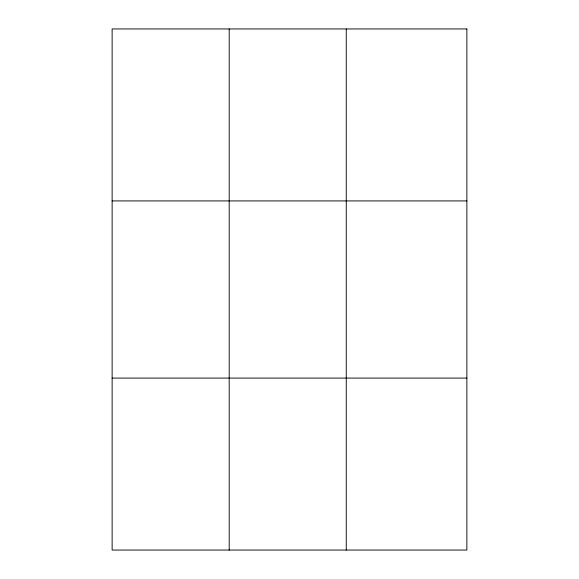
<?xml version="1.0" encoding="UTF-8"?>
<svg xmlns="http://www.w3.org/2000/svg" width="579" height="579" viewBox="0 0 579 579"><rect width="100%" height="100%" fill="white"/><g stroke="black" fill="none" stroke-linecap="round" stroke-linejoin="round"><path stroke-width="0.87" d="M229.19 28.95L229.19 550.05M346.256 28.95L346.256 550.05M112.131 200.913L466.869 200.913M112.131 378.087L466.869 378.087M466.869 28.95L466.869 550.05L112.131 550.05L112.131 28.95L466.869 28.95"/></g></svg>
